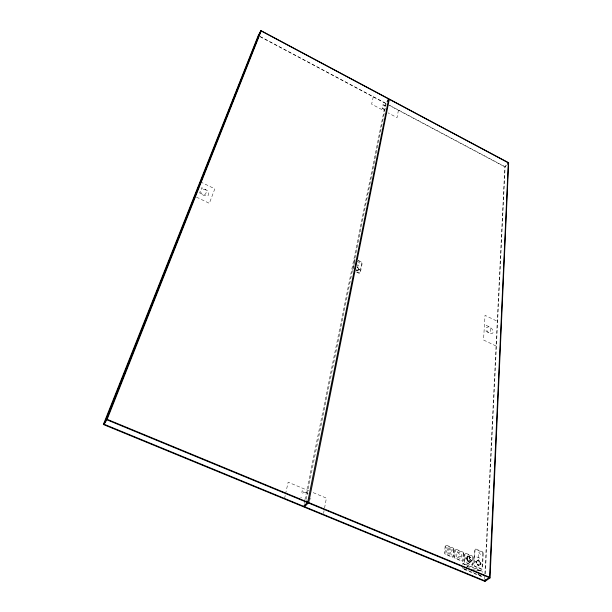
<?xml version="1.0" encoding="UTF-8"?>
<svg xmlns="http://www.w3.org/2000/svg" width="612" height="612" viewBox="0 0 612 612"><rect width="100%" height="100%" fill="white"/><g stroke="black" fill="none" stroke-linecap="round" stroke-linejoin="round"><path stroke-width="0.46" stroke-dasharray="3.06 2.29" d="M471.401 561.502L471.179 560.408L471.737 560.561L470.46 559.643L469.45 560.271L469.985 560.255L470.253 561.824M484.643 578.837L484.834 575.02M484.88 574.064L504.831 166.846L506.575 164.827M485.339 573.773L505.137 166.785L506.3 165.439M478.615 557.677L478.913 552.162L480.542 554.694M456.69 556.943L457.065 551.733L461.372 553.531L461.012 558.741L456.69 556.943L461.188 556.124L457.065 551.733M310.751 499.247L310.85 498.214M323.541 513.537L324.383 509.008M324.551 508.105L326.403 498.13L312.495 492.346M398.404 110.252L397.043 117.619L388.023 112.838M465.877 557.578L465.984 558.113M353.744 265.952L353.17 270.007M353.927 265.057L354.463 262.372M354.646 261.477L355.006 259.695M304.156 503.492L304.722 500.685M304.914 499.744L385.552 103.42L387.098 101.194M306.069 499.208L386.18 103.749M284.557 498.482L285.353 494.863M285.552 493.961L288.145 482.218L309.014 490.901M373.243 96.872L371.629 104.162L384.749 111.101M470.192 562.091L471.24 561.548M467.537 559.636L467.69 559.2L467.966 560.699L466.925 561.281L467.186 560.844L466.16 559.995M469.962 562.03L469.526 562.466L468.126 561.579L468.57 560.347L469.955 561.319L470.039 562.076L469.366 562.344L468.226 561.564M465.916 558.121L466.719 558.901L467.828 558.251L466.925 556.851L465.931 557.922M306.39 500.471L306.91 500.035M466.015 557.517L466.918 556.958L467.721 558.205L466.704 558.802M479.028 564.738L478.202 565.251L477.467 564.088M479.777 564.272L480.596 563.767L479.862 562.612M478.179 565.702L479.165 565.09M480.038 564.547L481.017 563.943L480.145 562.558M479.227 565.197L478.171 565.855L477.222 564.363M480.106 564.654L481.162 563.996L480.221 562.512M478.959 564.631L478.209 565.098L477.544 564.042M479.709 564.165L480.458 563.706L479.793 562.658M469.71 560.217L470.475 559.743L471.447 560.439M476.564 560.99L475.501 561.648L476.519 563.086M477.444 560.454L478.5 559.804L479.441 561.288M475.646 561.701L476.633 561.097M477.505 560.561L478.492 559.957L479.364 561.334M476.893 561.372L476.067 561.877L476.802 563.04M477.643 560.913L478.469 560.408L479.196 561.564M476.962 561.479L476.213 561.938L476.878 562.994M477.712 561.02L478.462 560.561L479.127 561.609M467.759 556.377C468.754 555.321 471.141 557.616 468.547 557.716L467.752 557.333M467.094 561.082L467.882 560.638L467.675 559.506L466.275 558.748M469.909 557.272L469.427 557.509L469.71 559.139L471.056 559.314L470.766 558.06M357.393 269.961L356.674 270.152L356.306 269.594M358.112 269.77L358.831 269.578L358.303 268.79M356.658 270.252L357.446 270.037M358.165 269.846L358.953 269.64L358.38 268.767M356.597 270.542L357.538 270.29M358.38 270.068L359.32 269.815L358.632 268.775M356.582 270.642L357.592 270.374M358.433 270.144L359.451 269.877L358.709 268.76M468.501 556.117L467.752 556.484L467.453 555.887L467.683 557.379L468.976 558.259L468.654 557.762L470.115 557.111L468.654 556.086M472.342 569.665L481.262 571.042L475.792 570.468M466.665 569.512L463.315 568.716M357.232 261.492L359.298 262.502L359.558 263.412M384.634 109.41L383.043 108.638L381.666 106.97L381.582 107.911L384.703 109.877M470.1 557.348L470.521 557.593M300.737 497.128L301.441 497.923M476.878 556.951L480.344 558.404M496.057 346.017L483.526 340.004L485.041 315.325L497.265 321.277M356.773 271.873L359.887 272.921L361.83 262.999L361.417 262.28L358.112 260.674M356.712 272.172L359.137 273.342A1.147 0.757 38.7 0 0 360.3 273.029L362.205 263.183A1.132 0.742 38.4 0 0 361.363 261.921L356.574 259.603M196.467 197.118L209.35 203.314L214.82 188.848L200.476 181.894M356.199 264.652L359.152 266.075L357.852 264.002M259.97 36.399L386.348 103.612M389.714 105.402L505.137 166.785M260.222 36.774L386.662 104.009M387.503 104.453L504.831 166.846M385.537 105.754L382.301 104.117L382.622 105.639L383.594 105.142L385.606 106.274M308.165 493.41L302.121 490.778L301.747 493.57L302.427 493.853C303.2 491.153 306.895 492.515 307.614 494.557M468.616 560.47L469.894 561.357M469.45 567.538L463.644 563.759L467.989 566.934M478.836 574.416L481.001 576.007L478.102 574.347M466.245 558.817L465.87 558.305L466.237 559.995M470.75 557.777L470.085 557.264L469.511 557.57L469.771 559.062M357.354 266.725L358.097 267.834M357.339 266.817L358.02 267.857M357.278 267.107L357.852 267.98M357.263 267.207L357.783 267.995M451.358 555.153L449.223 548.054M451.954 549.224L452.329 550.486M450.585 548.62L452.092 553.631M447.869 547.488L449.996 554.594M446.683 547.503L448.634 554.028M446.4 550.548L447.273 553.462M469.924 560.332L470.268 562.114M481.942 576.122A1.431 1.017 57.7 0 1 480.91 576.328L463.368 569.099A1.431 1.033 57.2 0 1 462.289 567.599M482.287 572.365A1.431 1.01 57.5 0 0 481.208 570.659L463.743 563.438A1.431 1.025 57 0 0 462.504 564.188M481.185 575.907A0.887 0.627 57.7 0 1 480.94 575.854L463.399 568.625A0.887 0.635 57.2 0 1 463.047 568.372M462.802 567.99A0.887 0.635 57.2 0 1 462.733 567.561M462.947 564.371A0.887 0.635 57 0 1 463.712 563.904L481.185 571.134A0.887 0.627 57.5 0 1 481.851 572.189M354.631 259.511A1.14 0.75 38.1 0 1 354.96 259.121M352.872 270.122A1.147 0.765 38.3 0 1 352.634 269.341M200.629 191.946C204.836 201.226 210.398 186.216 201.753 189.781L201.172 189.498L201.669 187.731C204.561 188.963 210.291 190.944 208.463 195.067A3.909 2.616 29.6 0 1 206.634 195.901L203.712 195.35L200.95 193.935L199.703 192.956L200.055 191.663L200.629 191.946M483.258 553.34L482.486 568.494A1.423 1.002 57.2 0 1 481.284 569.252L474.828 566.574A1.423 1.01 57 0 1 473.749 564.876L474.629 549.721A1.4 0.987 56.1 0 1 475.83 549.002L482.195 551.672A1.4 0.987 56.2 0 1 483.258 553.34M482.83 553.156L482.049 568.318A0.88 0.62 57.2 0 1 481.307 568.785L474.851 566.108A0.88 0.627 57 0 1 474.185 565.06L475.065 549.905A0.864 0.612 56.1 0 1 475.807 549.461L482.172 552.123A0.864 0.612 56.2 0 1 482.83 553.156M486.326 327.244L486.815 327.588C492.813 323.289 491.497 338.887 486.479 329.929L485.989 329.692L486.02 331.061L487.167 331.964L489.554 333.188L491.857 333.502A3.603 2.241 44.8 0 0 493.027 332.484C493.639 328.552 489.233 326.617 486.28 325.477L486.326 327.244M472.839 557.456L472.433 564.333A0.88 0.627 57 0 1 471.676 564.792L465.189 562.107A0.88 0.627 56.8 0 1 464.523 561.051L464.975 554.181A0.872 0.627 56.3 0 1 465.732 553.73L472.181 556.415A0.872 0.62 56.5 0 1 472.839 557.456M473.275 557.639L472.869 564.509A1.423 1.017 57 0 1 471.653 565.266L465.158 562.573A1.423 1.017 56.8 0 1 464.087 560.867L464.539 553.998A1.415 1.01 56.3 0 1 465.763 553.263L472.212 555.948A1.415 1.002 56.5 0 1 473.275 557.639M463.223 553.455L462.764 560.324A0.88 0.635 56.7 0 1 461.999 560.783L455.473 558.083A0.88 0.635 56.5 0 1 454.815 557.027L455.32 550.157A0.872 0.627 56.1 0 1 456.085 549.706L462.565 552.407A0.872 0.627 56.3 0 1 463.223 553.455M463.667 553.638L463.207 560.508A1.423 1.025 56.7 0 1 461.968 561.25L455.443 558.549A1.423 1.025 56.5 0 1 454.372 556.843L454.877 549.974A1.415 1.017 56.1 0 1 456.124 549.247L462.596 551.947A1.415 1.01 56.3 0 1 463.667 553.638M453.561 549.423L453.041 556.293A0.88 0.635 56.4 0 1 452.268 556.752L445.704 554.036A0.88 0.643 56.2 0 1 445.046 552.98L445.613 546.111A0.872 0.635 55.8 0 1 446.385 545.667L452.903 548.383A0.872 0.627 56 0 1 453.561 549.423M453.997 549.607L453.484 556.476A1.423 1.033 56.4 0 1 452.23 557.218L445.666 554.503A1.423 1.033 56.2 0 1 444.603 552.789L445.169 545.927A1.415 1.025 55.8 0 1 446.423 545.2L452.934 547.916A1.415 1.017 56 0 1 453.997 549.607"/><path stroke-width="0.92" d="M303.583 506.308L307.737 502.161L388.651 98.968L261.186 30.975L258.539 35.879L104.101 424.254L484.551 580.742L489.6 577.261L508.312 162.807L389.278 99.305L387.733 101.531M490.021 577.919L508.618 162.746L260.926 30.6L258.279 35.504L103.382 424.498L484.972 581.4L490.021 577.919L106.404 419.58L103.382 424.498M484.972 581.4L485.064 579.495M304.929 504.831L304.554 506.705L308.708 502.567L389.278 99.305M104.101 424.254L107.131 419.335L261.186 30.975M106.404 419.58L260.926 30.6M387.618 100.452L388.651 98.968M507.463 164.093L508.618 162.746M107.131 419.335L307.737 502.161M308.708 502.567L489.6 577.261"/></g></svg>
